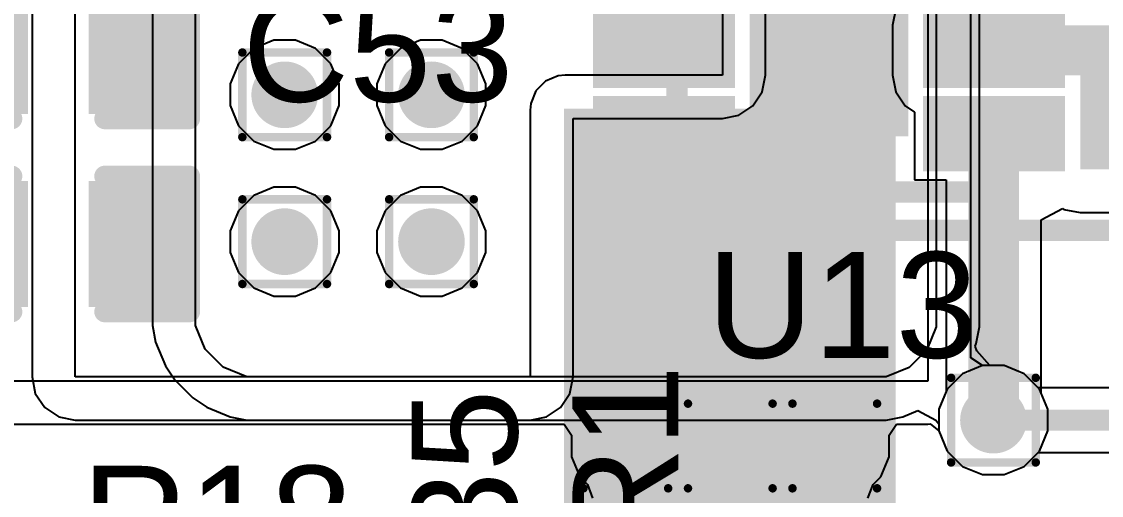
# Model space of a CAD drawing. Header units: inches. Extents: x -12 to 5355, y -7 to 5366.
# Drawn here: x 3.91 to 10.39, y 9.02 to 11.86 of the extents above; entities that cross this region are included whole.
import ezdxf

# ---------------------------------------------------------------- set-up
doc = ezdxf.new("R2010")
doc.units = ezdxf.units.IN
for name, color, linetype in [('BOTTOM LAYER', 5, 'Continuous'), ('Bottom Overlay', 54, 'Continuous'), ('Drill Drawing', 1, 'Continuous'), ('GROUND1', 16, 'Continuous'), ('GROUND2', 156, 'Continuous'), ('POWER', 76, 'Continuous'), ('SIGNAL', 90, 'Continuous'), ('TOP LAYER', 1, 'Continuous'), ('Top Overlay', 2, 'Continuous'), ('Top Paste', 8, 'Continuous'), ('Top Solder', 216, 'Continuous'), ('Via Holes', 16, 'Continuous')]:
    doc.layers.add(name, color=color, linetype=linetype)
doc.styles.add('Arial', font='', dxfattribs={"height": 0.2})
doc.styles.get('Arial').set_extended_font_data('Arial')

# ---------------------------------------------------------------- blocks, each defined once
blk = doc.blocks.new('8_TDFN_EP__2_2__14')
at = {"layer": 'TOP LAYER'}
for points in [[(-1.34, 0.6), (-1.34, 0.9), (-0.64, 0.9), (-0.64, 0.6)], [(0.64, 0.6), (0.64, 0.9), (1.34, 0.9), (1.34, 0.6)], [(-0.4, -0.69), (-0.4, 0.69), (0.4, 0.69), (0.4, -0.69)], [(-1.34, 0.1), (-1.34, 0.4), (-0.64, 0.4), (-0.64, 0.1)], [(0.64, 0.1), (0.64, 0.4), (1.34, 0.4), (1.34, 0.1)], [(-1.34, -0.4), (-1.34, -0.1), (-0.64, -0.1), (-0.64, -0.4)], [(0.64, -0.4), (0.64, -0.1), (1.34, -0.1), (1.34, -0.4)], [(-1.34, -0.9), (-1.34, -0.6), (-0.64, -0.6), (-0.64, -0.9)], [(0.64, -0.9), (0.64, -0.6), (1.34, -0.6), (1.34, -0.9)]]:
    blk.add_hatch(color=1, dxfattribs=at).paths.add_polyline_path(points)
at = {"layer": 'Top Paste'}
for points in [[(-1.34, 0.6), (-1.34, 0.9), (-0.64, 0.9), (-0.64, 0.6)], [(0.64, 0.6), (0.64, 0.9), (1.34, 0.9), (1.34, 0.6)], [(-0.4, -0.69), (-0.4, 0.69), (0.4, 0.69), (0.4, -0.69)], [(-1.34, 0.1), (-1.34, 0.4), (-0.64, 0.4), (-0.64, 0.1)], [(0.64, 0.1), (0.64, 0.4), (1.34, 0.4), (1.34, 0.1)], [(-1.34, -0.4), (-1.34, -0.1), (-0.64, -0.1), (-0.64, -0.4)], [(0.64, -0.4), (0.64, -0.1), (1.34, -0.1), (1.34, -0.4)], [(-1.34, -0.9), (-1.34, -0.6), (-0.64, -0.6), (-0.64, -0.9)], [(0.64, -0.9), (0.64, -0.6), (1.34, -0.6), (1.34, -0.9)]]:
    blk.add_hatch(color=8, dxfattribs=at).paths.add_polyline_path(points)
at = {"layer": 'Top Solder'}
for points in [[(-1.4162, 0.5238), (-1.4162, 0.9762), (-0.5638, 0.9762), (-0.5638, 0.5238)], [(0.5638, 0.5238), (0.5638, 0.9762), (1.4162, 0.9762), (1.4162, 0.5238)], [(-0.4762, -0.7662), (-0.4762, 0.7662), (0.4762, 0.7662), (0.4762, -0.7662)], [(-1.4162, 0.0238), (-1.4162, 0.4762), (-0.5638, 0.4762), (-0.5638, 0.0238)], [(0.5638, 0.0238), (0.5638, 0.4762), (1.4162, 0.4762), (1.4162, 0.0238)], [(-1.4162, -0.4762), (-1.4162, -0.0238), (-0.5638, -0.0238), (-0.5638, -0.4762)], [(0.5638, -0.4762), (0.5638, -0.0238), (1.4162, -0.0238), (1.4162, -0.4762)], [(-1.4162, -0.9762), (-1.4162, -0.5238), (-0.5638, -0.5238), (-0.5638, -0.9762)], [(0.5638, -0.9762), (0.5638, -0.5238), (1.4162, -0.5238), (1.4162, -0.9762)]]:
    blk.add_hatch(color=216, dxfattribs=at).paths.add_polyline_path(points)
at = {"layer": 'Top Overlay'}
for points in [[(-1.05, 1.1, 0.127, 0.127, 0), (1.05, 1.1, 0.127, 0.127, 0)], [(-1.05, 1.1, 0.127, 0.127, 0), (-1.05, 1, 0.127, 0.127, 0)], [(1.05, 1, 0.127, 0.127, 0), (1.05, 1.1, 0.127, 0.127, 0)], [(-1.627, 0.623, 0.127, 0.127, 0), (-1.627, 0.877, 0.127, 0.127, 0)], [(-1.627, 0.877, 0.127, 0.127, 0), (-1.5, 0.75, 0.127, 0.127, 0)], [(-1.627, 0.623, 0.127, 0.127, 0), (-1.5, 0.75, 0.127, 0.127, 0)], [(-1.05, -1.1, 0.127, 0.127, 0), (-1.05, -1, 0.127, 0.127, 0)], [(1.05, -1.1, 0.127, 0.127, 0), (1.05, -1, 0.127, 0.127, 0)], [(-1.05, -1.1, 0.127, 0.127, 0), (1.05, -1.1, 0.127, 0.127, 0)]]:
    blk.add_lwpolyline(points, format="xyseb", dxfattribs=at)
for points in [[(-1.0818, 1.1, 0.0635, 0.0635, 1), (-1.0183, 1.1, 0.0635, 0.0635, 1)], [(-1.0818, 1.1, 0.0635, 0.0635, 1), (-1.0183, 1.1, 0.0635, 0.0635, 1)], [(1.0183, 1.1, 0.0635, 0.0635, 1), (1.0818, 1.1, 0.0635, 0.0635, 1)], [(1.0183, 1.1, 0.0635, 0.0635, 1), (1.0818, 1.1, 0.0635, 0.0635, 1)], [(-1.0817, 1, 0.0635, 0.0635, 1), (-1.0182, 1, 0.0635, 0.0635, 1)], [(1.0183, 1, 0.0635, 0.0635, 1), (1.0818, 1, 0.0635, 0.0635, 1)], [(-1.6587, 0.877, 0.0635, 0.0635, 1), (-1.5952, 0.877, 0.0635, 0.0635, 1)], [(-1.6587, 0.877, 0.0635, 0.0635, 1), (-1.5952, 0.877, 0.0635, 0.0635, 1)], [(-1.5317, 0.75, 0.0635, 0.0635, 1), (-1.4682, 0.75, 0.0635, 0.0635, 1)], [(-1.5317, 0.75, 0.0635, 0.0635, 1), (-1.4682, 0.75, 0.0635, 0.0635, 1)], [(-1.6587, 0.623, 0.0635, 0.0635, 1), (-1.5952, 0.623, 0.0635, 0.0635, 1)], [(-1.6587, 0.623, 0.0635, 0.0635, 1), (-1.5952, 0.623, 0.0635, 0.0635, 1)], [(-1.0818, -1, 0.0635, 0.0635, 1), (-1.0183, -1, 0.0635, 0.0635, 1)], [(1.0183, -1, 0.0635, 0.0635, 1), (1.0818, -1, 0.0635, 0.0635, 1)], [(-1.0818, -1.1, 0.0635, 0.0635, 1), (-1.0183, -1.1, 0.0635, 0.0635, 1)], [(-1.0818, -1.1, 0.0635, 0.0635, 1), (-1.0183, -1.1, 0.0635, 0.0635, 1)], [(1.0183, -1.1, 0.0635, 0.0635, 1), (1.0818, -1.1, 0.0635, 0.0635, 1)], [(1.0183, -1.1, 0.0635, 0.0635, 1), (1.0818, -1.1, 0.0635, 0.0635, 1)]]:
    blk.add_lwpolyline(points, format="xyseb", close=True, dxfattribs=at)
blk = doc.blocks.new('YSPI0520_2R2M__B_31')
at = {"layer": 'Bottom Overlay'}
for points in [[(2.7, 2.6, 0.127, 0.127, 0), (-2.7, 2.6, 0.127, 0.127, 0)], [(2.7, 2.6, 0.127, 0.127, 0), (2.7, 1.557, 0.127, 0.127, 0)]]:
    blk.add_lwpolyline(points, format="xyseb", dxfattribs=at)
for points in [[(2.6682, 2.6, 0.0635, 0.0635, 1), (2.7317, 2.6, 0.0635, 0.0635, 1)], [(2.6682, 2.6, 0.0635, 0.0635, 1), (2.7317, 2.6, 0.0635, 0.0635, 1)], [(2.6682, 1.557, 0.0635, 0.0635, 1), (2.7317, 1.557, 0.0635, 0.0635, 1)]]:
    blk.add_lwpolyline(points, format="xyseb", close=True, dxfattribs=at)
blk = doc.blocks.new('C___0402_77')
at = {"layer": 'TOP LAYER'}
for points in [[(-0.6985, -0.3175), (-0.6985, 0.3175), (-0.2413, 0.3175), (-0.2413, -0.3175)], [(0.2413, -0.3175), (0.2413, 0.3175), (0.6985, 0.3175), (0.6985, -0.3175)]]:
    blk.add_hatch(color=1, dxfattribs=at).paths.add_polyline_path(points)
at = {"layer": 'Top Paste'}
for points in [[(-0.6985, -0.3175), (-0.6985, 0.3175), (-0.2413, 0.3175), (-0.2413, -0.3175)], [(0.2413, -0.3175), (0.2413, 0.3175), (0.6985, 0.3175), (0.6985, -0.3175)]]:
    blk.add_hatch(color=8, dxfattribs=at).paths.add_polyline_path(points)
at = {"layer": 'Top Solder'}
for points in [[(-0.7585, -0.3775), (-0.7585, 0.3775), (-0.1813, 0.3775), (-0.1813, -0.3775)], [(0.1813, -0.3775), (0.1813, 0.3775), (0.7585, 0.3775), (0.7585, -0.3775)]]:
    blk.add_hatch(color=216, dxfattribs=at).paths.add_polyline_path(points)
at = {"layer": 'Top Overlay'}
for points in [[(-0.7874, -0.4064, 0.127, 0.127, 0), (-0.7874, 0.4064, 0.127, 0.127, 0)], [(-0.7874, 0.4064, 0.127, 0.127, 0), (-0.2794, 0.4064, 0.127, 0.127, 0)], [(0.2794, 0.4064, 0.127, 0.127, 0), (0.7874, 0.4064, 0.127, 0.127, 0)], [(0.7874, -0.4064, 0.127, 0.127, 0), (0.7874, 0.4064, 0.127, 0.127, 0)], [(-0.7874, -0.4064, 0.127, 0.127, 0), (-0.2794, -0.4064, 0.127, 0.127, 0)], [(0.2794, -0.4064, 0.127, 0.127, 0), (0.7874, -0.4064, 0.127, 0.127, 0)]]:
    blk.add_lwpolyline(points, format="xyseb", dxfattribs=at)
for points in [[(-0.8191, 0.4064, 0.0635, 0.0635, 1), (-0.7556, 0.4064, 0.0635, 0.0635, 1)], [(-0.8191, 0.4064, 0.0635, 0.0635, 1), (-0.7556, 0.4064, 0.0635, 0.0635, 1)], [(-0.3112, 0.4064, 0.0635, 0.0635, 1), (-0.2477, 0.4064, 0.0635, 0.0635, 1)], [(0.2477, 0.4064, 0.0635, 0.0635, 1), (0.3111, 0.4064, 0.0635, 0.0635, 1)], [(0.7556, 0.4064, 0.0635, 0.0635, 1), (0.8191, 0.4064, 0.0635, 0.0635, 1)], [(0.7556, 0.4064, 0.0635, 0.0635, 1), (0.8191, 0.4064, 0.0635, 0.0635, 1)], [(-0.8191, -0.4064, 0.0635, 0.0635, 1), (-0.7556, -0.4064, 0.0635, 0.0635, 1)], [(-0.8191, -0.4064, 0.0635, 0.0635, 1), (-0.7556, -0.4064, 0.0635, 0.0635, 1)], [(-0.3112, -0.4064, 0.0635, 0.0635, 1), (-0.2477, -0.4064, 0.0635, 0.0635, 1)], [(0.2477, -0.4064, 0.0635, 0.0635, 1), (0.3111, -0.4064, 0.0635, 0.0635, 1)], [(0.7556, -0.4064, 0.0635, 0.0635, 1), (0.8191, -0.4064, 0.0635, 0.0635, 1)], [(0.7556, -0.4064, 0.0635, 0.0635, 1), (0.8191, -0.4064, 0.0635, 0.0635, 1)]]:
    blk.add_lwpolyline(points, format="xyseb", close=True, dxfattribs=at)
blk = doc.blocks.new('C___0402_78')
at = {"layer": 'TOP LAYER'}
for points in [[(-0.6985, -0.3175), (-0.6985, 0.3175), (-0.2413, 0.3175), (-0.2413, -0.3175)], [(0.2413, -0.3175), (0.2413, 0.3175), (0.6985, 0.3175), (0.6985, -0.3175)]]:
    blk.add_hatch(color=1, dxfattribs=at).paths.add_polyline_path(points)
at = {"layer": 'Top Paste'}
for points in [[(-0.6985, -0.3175), (-0.6985, 0.3175), (-0.2413, 0.3175), (-0.2413, -0.3175)], [(0.2413, -0.3175), (0.2413, 0.3175), (0.6985, 0.3175), (0.6985, -0.3175)]]:
    blk.add_hatch(color=8, dxfattribs=at).paths.add_polyline_path(points)
at = {"layer": 'Top Solder'}
for points in [[(-0.7585, -0.3775), (-0.7585, 0.3775), (-0.1813, 0.3775), (-0.1813, -0.3775)], [(0.1813, -0.3775), (0.1813, 0.3775), (0.7585, 0.3775), (0.7585, -0.3775)]]:
    blk.add_hatch(color=216, dxfattribs=at).paths.add_polyline_path(points)
at = {"layer": 'Top Overlay'}
for points in [[(-0.7874, -0.4064, 0.127, 0.127, 0), (-0.7874, 0.4064, 0.127, 0.127, 0)], [(-0.7874, 0.4064, 0.127, 0.127, 0), (-0.2794, 0.4064, 0.127, 0.127, 0)], [(0.2794, 0.4064, 0.127, 0.127, 0), (0.7874, 0.4064, 0.127, 0.127, 0)], [(0.7874, -0.4064, 0.127, 0.127, 0), (0.7874, 0.4064, 0.127, 0.127, 0)], [(-0.7874, -0.4064, 0.127, 0.127, 0), (-0.2794, -0.4064, 0.127, 0.127, 0)], [(0.2794, -0.4064, 0.127, 0.127, 0), (0.7874, -0.4064, 0.127, 0.127, 0)]]:
    blk.add_lwpolyline(points, format="xyseb", dxfattribs=at)
for points in [[(-0.8191, 0.4064, 0.0635, 0.0635, 1), (-0.7556, 0.4064, 0.0635, 0.0635, 1)], [(-0.8191, 0.4064, 0.0635, 0.0635, 1), (-0.7556, 0.4064, 0.0635, 0.0635, 1)], [(-0.3112, 0.4064, 0.0635, 0.0635, 1), (-0.2477, 0.4064, 0.0635, 0.0635, 1)], [(0.2477, 0.4064, 0.0635, 0.0635, 1), (0.3111, 0.4064, 0.0635, 0.0635, 1)], [(0.7556, 0.4064, 0.0635, 0.0635, 1), (0.8191, 0.4064, 0.0635, 0.0635, 1)], [(0.7556, 0.4064, 0.0635, 0.0635, 1), (0.8191, 0.4064, 0.0635, 0.0635, 1)], [(-0.8191, -0.4064, 0.0635, 0.0635, 1), (-0.7556, -0.4064, 0.0635, 0.0635, 1)], [(-0.8191, -0.4064, 0.0635, 0.0635, 1), (-0.7556, -0.4064, 0.0635, 0.0635, 1)], [(-0.3112, -0.4064, 0.0635, 0.0635, 1), (-0.2477, -0.4064, 0.0635, 0.0635, 1)], [(0.2477, -0.4064, 0.0635, 0.0635, 1), (0.3111, -0.4064, 0.0635, 0.0635, 1)], [(0.7556, -0.4064, 0.0635, 0.0635, 1), (0.8191, -0.4064, 0.0635, 0.0635, 1)], [(0.7556, -0.4064, 0.0635, 0.0635, 1), (0.8191, -0.4064, 0.0635, 0.0635, 1)]]:
    blk.add_lwpolyline(points, format="xyseb", close=True, dxfattribs=at)

msp = doc.modelspace()

# ---------------------------------------------------------------- hatches: boundary and pattern name
at = {"layer": 'BOTTOM LAYER'}
h = msp.add_hatch(color=5, dxfattribs=at)
edge = h.paths.add_edge_path()
edge.add_arc((5.4864, 11.4206), 0.2, 0, 360)
h = msp.add_hatch(color=5, dxfattribs=at)
edge = h.paths.add_edge_path()
edge.add_arc((6.3674, 11.4206), 0.2, 0, 360)
h = msp.add_hatch(color=5, dxfattribs=at)
edge = h.paths.add_edge_path()
edge.add_arc((5.4864, 10.5396), 0.2, 0, 360)
h = msp.add_hatch(color=5, dxfattribs=at)
edge = h.paths.add_edge_path()
edge.add_arc((6.3674, 10.5396), 0.2, 0, 360)
h = msp.add_hatch(color=5, dxfattribs=at)
edge = h.paths.add_edge_path()
edge.add_arc((9.7409, 9.4688), 0.2, 0, 360)
h = msp.add_hatch(color=5, dxfattribs=at)
edge = h.paths.add_edge_path()
edge.add_arc((7.5344, 9.3138), 0.2, 0, 360)
h = msp.add_hatch(color=5, dxfattribs=at)
edge = h.paths.add_edge_path()
edge.add_arc((8.1614, 9.3138), 0.2, 0, 360)
h = msp.add_hatch(color=5, dxfattribs=at)
edge = h.paths.add_edge_path()
edge.add_arc((8.7884, 9.3138), 0.2, 0, 360)
at = {"layer": 'GROUND1'}
h = msp.add_hatch(color=16, dxfattribs=at)
edge = h.paths.add_edge_path()
edge.add_arc((5.4864, 11.4206), 0.2, 0, 360)
h = msp.add_hatch(color=16, dxfattribs=at)
edge = h.paths.add_edge_path()
edge.add_arc((6.3674, 11.4206), 0.2, 0, 360)
h = msp.add_hatch(color=16, dxfattribs=at)
edge = h.paths.add_edge_path()
edge.add_arc((5.4864, 10.5396), 0.2, 0, 360)
h = msp.add_hatch(color=16, dxfattribs=at)
edge = h.paths.add_edge_path()
edge.add_arc((6.3674, 10.5396), 0.2, 0, 360)
h = msp.add_hatch(color=16, dxfattribs=at)
edge = h.paths.add_edge_path()
edge.add_arc((9.7409, 9.4688), 0.2, 0, 360)
h = msp.add_hatch(color=16, dxfattribs=at)
edge = h.paths.add_edge_path()
edge.add_arc((7.5344, 9.3138), 0.2, 0, 360)
h = msp.add_hatch(color=16, dxfattribs=at)
edge = h.paths.add_edge_path()
edge.add_arc((8.1614, 9.3138), 0.2, 0, 360)
h = msp.add_hatch(color=16, dxfattribs=at)
edge = h.paths.add_edge_path()
edge.add_arc((8.7884, 9.3138), 0.2, 0, 360)
at = {"layer": 'GROUND2'}
h = msp.add_hatch(color=156, dxfattribs=at)
edge = h.paths.add_edge_path()
edge.add_arc((5.4864, 11.4206), 0.2, 0, 360)
h = msp.add_hatch(color=156, dxfattribs=at)
edge = h.paths.add_edge_path()
edge.add_arc((6.3674, 11.4206), 0.2, 0, 360)
h = msp.add_hatch(color=156, dxfattribs=at)
edge = h.paths.add_edge_path()
edge.add_arc((5.4864, 10.5396), 0.2, 0, 360)
h = msp.add_hatch(color=156, dxfattribs=at)
edge = h.paths.add_edge_path()
edge.add_arc((6.3674, 10.5396), 0.2, 0, 360)
h = msp.add_hatch(color=156, dxfattribs=at)
edge = h.paths.add_edge_path()
edge.add_arc((9.7409, 9.4688), 0.2, 0, 360)
h = msp.add_hatch(color=156, dxfattribs=at)
edge = h.paths.add_edge_path()
edge.add_arc((7.5344, 9.3138), 0.2, 0, 360)
h = msp.add_hatch(color=156, dxfattribs=at)
edge = h.paths.add_edge_path()
edge.add_arc((8.1614, 9.3138), 0.2, 0, 360)
h = msp.add_hatch(color=156, dxfattribs=at)
edge = h.paths.add_edge_path()
edge.add_arc((8.7884, 9.3138), 0.2, 0, 360)
at = {"layer": 'POWER'}
h = msp.add_hatch(color=76, dxfattribs=at)
edge = h.paths.add_edge_path()
edge.add_arc((5.4864, 11.4206), 0.2, 0, 360)
h = msp.add_hatch(color=76, dxfattribs=at)
edge = h.paths.add_edge_path()
edge.add_arc((6.3674, 11.4206), 0.2, 0, 360)
h = msp.add_hatch(color=76, dxfattribs=at)
edge = h.paths.add_edge_path()
edge.add_arc((5.4864, 10.5396), 0.2, 0, 360)
h = msp.add_hatch(color=76, dxfattribs=at)
edge = h.paths.add_edge_path()
edge.add_arc((6.3674, 10.5396), 0.2, 0, 360)
h = msp.add_hatch(color=76, dxfattribs=at)
edge = h.paths.add_edge_path()
edge.add_arc((9.7409, 9.4688), 0.2, 0, 360)
h = msp.add_hatch(color=76, dxfattribs=at)
edge = h.paths.add_edge_path()
edge.add_arc((7.5344, 9.3138), 0.2, 0, 360)
h = msp.add_hatch(color=76, dxfattribs=at)
edge = h.paths.add_edge_path()
edge.add_arc((8.1614, 9.3138), 0.2, 0, 360)
h = msp.add_hatch(color=76, dxfattribs=at)
edge = h.paths.add_edge_path()
edge.add_arc((8.7884, 9.3138), 0.2, 0, 360)
at = {"layer": 'SIGNAL'}
h = msp.add_hatch(color=90, dxfattribs=at)
edge = h.paths.add_edge_path()
edge.add_arc((5.4864, 11.4206), 0.2, 0, 360)
h = msp.add_hatch(color=90, dxfattribs=at)
edge = h.paths.add_edge_path()
edge.add_arc((6.3674, 11.4206), 0.2, 0, 360)
h = msp.add_hatch(color=90, dxfattribs=at)
edge = h.paths.add_edge_path()
edge.add_arc((5.4864, 10.5396), 0.2, 0, 360)
h = msp.add_hatch(color=90, dxfattribs=at)
edge = h.paths.add_edge_path()
edge.add_arc((6.3674, 10.5396), 0.2, 0, 360)
h = msp.add_hatch(color=90, dxfattribs=at)
edge = h.paths.add_edge_path()
edge.add_arc((9.7409, 9.4688), 0.2, 0, 360)
h = msp.add_hatch(color=90, dxfattribs=at)
edge = h.paths.add_edge_path()
edge.add_arc((7.5344, 9.3138), 0.2, 0, 360)
h = msp.add_hatch(color=90, dxfattribs=at)
edge = h.paths.add_edge_path()
edge.add_arc((8.1614, 9.3138), 0.2, 0, 360)
h = msp.add_hatch(color=90, dxfattribs=at)
edge = h.paths.add_edge_path()
edge.add_arc((8.7884, 9.3138), 0.2, 0, 360)
at = {"layer": 'TOP LAYER'}
for points in [[(9.3943, 11.538), (11.3978, 11.538), (11.3978, 11.838), (9.3943, 11.838)], [(10.2616, 10.9728), (11.3978, 10.9728), (11.3978, 11.838), (10.2616, 11.838)], [(7.1628, 8.382), (9.1543, 8.382), (9.1543, 11.338), (7.1628, 11.338)]]:
    msp.add_hatch(color=1, dxfattribs=at).paths.add_polyline_path(points)
h = msp.add_hatch(color=1, dxfattribs=at)
edge = h.paths.add_edge_path()
edge.add_arc((5.4864, 11.4206), 0.2, 0, 360)
h = msp.add_hatch(color=1, dxfattribs=at)
edge = h.paths.add_edge_path()
edge.add_arc((6.3674, 11.4206), 0.2, 0, 360)
h = msp.add_hatch(color=1, dxfattribs=at)
edge = h.paths.add_edge_path()
edge.add_arc((5.4864, 10.5396), 0.2, 0, 360)
h = msp.add_hatch(color=1, dxfattribs=at)
edge = h.paths.add_edge_path()
edge.add_arc((6.3674, 10.5396), 0.2, 0, 360)
h = msp.add_hatch(color=1, dxfattribs=at)
edge = h.paths.add_edge_path()
edge.add_arc((9.7409, 9.4688), 0.2, 0, 360)
h = msp.add_hatch(color=1, dxfattribs=at)
edge = h.paths.add_edge_path()
edge.add_arc((7.5344, 9.3138), 0.2, 0, 360)
h = msp.add_hatch(color=1, dxfattribs=at)
edge = h.paths.add_edge_path()
edge.add_arc((8.1614, 9.3138), 0.2, 0, 360)
h = msp.add_hatch(color=1, dxfattribs=at)
edge = h.paths.add_edge_path()
edge.add_arc((8.7884, 9.3138), 0.2, 0, 360)
at = {"layer": 'Via Holes'}
h = msp.add_hatch(color=7, dxfattribs=at)
edge = h.paths.add_edge_path()
edge.add_arc((5.4864, 11.4206), 0.1, 0, 360)
h = msp.add_hatch(color=7, dxfattribs=at)
edge = h.paths.add_edge_path()
edge.add_arc((6.3674, 11.4206), 0.1, 0, 360)
h = msp.add_hatch(color=7, dxfattribs=at)
edge = h.paths.add_edge_path()
edge.add_arc((5.4864, 10.5396), 0.1, 0, 360)
h = msp.add_hatch(color=7, dxfattribs=at)
edge = h.paths.add_edge_path()
edge.add_arc((6.3674, 10.5396), 0.1, 0, 360)
h = msp.add_hatch(color=7, dxfattribs=at)
edge = h.paths.add_edge_path()
edge.add_arc((9.7409, 9.4688), 0.1, 0, 360)
h = msp.add_hatch(color=7, dxfattribs=at)
edge = h.paths.add_edge_path()
edge.add_arc((7.5344, 9.3138), 0.1, 0, 360)
h = msp.add_hatch(color=7, dxfattribs=at)
edge = h.paths.add_edge_path()
edge.add_arc((8.1614, 9.3138), 0.1, 0, 360)
h = msp.add_hatch(color=7, dxfattribs=at)
edge = h.paths.add_edge_path()
edge.add_arc((8.7884, 9.3138), 0.1, 0, 360)

# ---------------------------------------------------------------- linework, layer by layer
at = {"layer": 'BOTTOM LAYER'}
for p, q in [((4.9511, 10.1121), (4.9511, 14.0853)), ((9.398, 14.101), (9.398, 10.1029)), ((9.657, 10.1029), (9.657, 14.101)), ((4.6922, 12.7992), (4.6922, 10.1121)), ((4.6922, 10.1121), (4.6922, 10.0357)), ((4.9511, 10.0357), (4.9511, 10.1121)), ((9.398, 10.1029), (9.398, 10.1029)), ((9.398, 10.1029), (9.398, 10.0284)), ((9.657, 10.0284), (9.657, 10.1029)), ((9.657, 10.1029), (9.657, 10.1029)), ((4.6922, 10.0357), (4.7119, 9.9366)), ((5.0096, 9.8946), (4.9511, 10.0357)), ((9.398, 10.0284), (9.3409, 9.8907)), ((9.6373, 9.9293), (9.657, 10.0284)), ((4.7119, 9.9366), (4.7703, 9.7955)), ((9.6306, 9.9131), (9.6373, 9.9293)), ((5.1176, 9.7866), (5.0096, 9.8946)), ((9.3409, 9.8907), (9.2355, 9.7852)), ((9.6417, 9.8843), (9.6306, 9.9131)), ((9.7194, 9.7958), (9.6417, 9.8843)), ((4.7703, 9.7955), (4.8264, 9.7115)), ((9.806, 9.7958), (9.7194, 9.7958)), ((9.9261, 9.746), (9.806, 9.7958)), ((5.2586, 9.7282), (5.1176, 9.7866)), ((5.335, 9.7282), (5.2586, 9.7282)), ((9.0233, 9.7282), (5.335, 9.7282)), ((9.0978, 9.7282), (9.0233, 9.7282)), ((9.2355, 9.7852), (9.0978, 9.7282)), ((10.0181, 9.654), (9.9261, 9.746)), ((4.8264, 9.7115), (4.9344, 9.6035)), ((4.9344, 9.6035), (5.0184, 9.5474)), ((10.0679, 9.5339), (10.0181, 9.654)), ((5.0184, 9.5474), (5.1595, 9.4889)), ((10.0679, 9.4038), (10.0679, 9.5339)), ((5.1595, 9.4889), (5.2586, 9.4692)), ((5.2586, 9.4692), (5.335, 9.4692)), ((5.335, 9.4692), (9.0233, 9.4692)), ((9.0233, 9.4692), (9.0978, 9.4692)), ((9.0978, 9.4692), (9.1969, 9.4889)), ((9.1969, 9.4889), (9.2869, 9.5262)), ((9.2869, 9.5262), (9.396, 9.4687)), ((9.396, 9.4687), (9.4139, 9.4462)), ((9.4139, 9.4462), (9.4139, 9.4038)), ((9.4139, 9.4038), (9.4637, 9.2836)), ((10.0181, 9.2836), (10.0679, 9.4038)), ((9.4637, 9.2836), (9.5557, 9.1916)), ((9.9261, 9.1916), (10.0181, 9.2836)), ((9.5557, 9.1916), (9.6759, 9.1418)), ((9.6759, 9.1418), (9.806, 9.1418)), ((9.806, 9.1418), (9.9261, 9.1916))]:
    msp.add_line(p, q, dxfattribs=at)
at = {"layer": 'Drill Drawing'}
for points in [[(5.2324, 11.6746, 0.0508, 0.0508, 0), (5.7404, 11.6746, 0.0508, 0.0508, 0)], [(5.2324, 11.1666, 0.0508, 0.0508, 0), (5.2324, 11.6746, 0.0508, 0.0508, 0)], [(5.7404, 11.1666, 0.0508, 0.0508, 0), (5.7404, 11.6746, 0.0508, 0.0508, 0)], [(6.1134, 11.6746, 0.0508, 0.0508, 0), (6.6214, 11.6746, 0.0508, 0.0508, 0)], [(6.1134, 11.1666, 0.0508, 0.0508, 0), (6.1134, 11.6746, 0.0508, 0.0508, 0)], [(6.6214, 11.1666, 0.0508, 0.0508, 0), (6.6214, 11.6746, 0.0508, 0.0508, 0)], [(5.2324, 11.1666, 0.0508, 0.0508, 0), (5.7404, 11.1666, 0.0508, 0.0508, 0)], [(6.1134, 11.1666, 0.0508, 0.0508, 0), (6.6214, 11.1666, 0.0508, 0.0508, 0)], [(5.2324, 10.7936, 0.0508, 0.0508, 0), (5.7404, 10.7936, 0.0508, 0.0508, 0)], [(5.2324, 10.2856, 0.0508, 0.0508, 0), (5.2324, 10.7936, 0.0508, 0.0508, 0)], [(5.7404, 10.2856, 0.0508, 0.0508, 0), (5.7404, 10.7936, 0.0508, 0.0508, 0)], [(6.1134, 10.7936, 0.0508, 0.0508, 0), (6.6214, 10.7936, 0.0508, 0.0508, 0)], [(6.1134, 10.2856, 0.0508, 0.0508, 0), (6.1134, 10.7936, 0.0508, 0.0508, 0)], [(6.6214, 10.2856, 0.0508, 0.0508, 0), (6.6214, 10.7936, 0.0508, 0.0508, 0)], [(5.2324, 10.2856, 0.0508, 0.0508, 0), (5.7404, 10.2856, 0.0508, 0.0508, 0)], [(6.1134, 10.2856, 0.0508, 0.0508, 0), (6.6214, 10.2856, 0.0508, 0.0508, 0)], [(9.4869, 9.7228, 0.0508, 0.0508, 0), (9.9949, 9.7228, 0.0508, 0.0508, 0)], [(9.4869, 9.2148, 0.0508, 0.0508, 0), (9.4869, 9.7228, 0.0508, 0.0508, 0)], [(9.9949, 9.2148, 0.0508, 0.0508, 0), (9.9949, 9.7228, 0.0508, 0.0508, 0)], [(7.2804, 9.5678, 0.0508, 0.0508, 0), (7.7884, 9.5678, 0.0508, 0.0508, 0)], [(7.2804, 9.0598, 0.0508, 0.0508, 0), (7.2804, 9.5678, 0.0508, 0.0508, 0)], [(7.7884, 9.0598, 0.0508, 0.0508, 0), (7.7884, 9.5678, 0.0508, 0.0508, 0)], [(7.9074, 9.5678, 0.0508, 0.0508, 0), (8.4154, 9.5678, 0.0508, 0.0508, 0)], [(7.9074, 9.0598, 0.0508, 0.0508, 0), (7.9074, 9.5678, 0.0508, 0.0508, 0)], [(8.4154, 9.0598, 0.0508, 0.0508, 0), (8.4154, 9.5678, 0.0508, 0.0508, 0)], [(8.5344, 9.5678, 0.0508, 0.0508, 0), (9.0424, 9.5678, 0.0508, 0.0508, 0)], [(8.5344, 9.0598, 0.0508, 0.0508, 0), (8.5344, 9.5678, 0.0508, 0.0508, 0)], [(9.0424, 9.0598, 0.0508, 0.0508, 0), (9.0424, 9.5678, 0.0508, 0.0508, 0)], [(9.4869, 9.2148, 0.0508, 0.0508, 0), (9.9949, 9.2148, 0.0508, 0.0508, 0)], [(7.2804, 9.0598, 0.0508, 0.0508, 0), (7.7884, 9.0598, 0.0508, 0.0508, 0)], [(7.9074, 9.0598, 0.0508, 0.0508, 0), (8.4154, 9.0598, 0.0508, 0.0508, 0)], [(8.5344, 9.0598, 0.0508, 0.0508, 0), (9.0424, 9.0598, 0.0508, 0.0508, 0)]]:
    msp.add_lwpolyline(points, format="xyseb", dxfattribs=at)
for points in [[(5.2197, 11.6746, 0.0254, 0.0254, 1), (5.2451, 11.6746, 0.0254, 0.0254, 1)], [(5.2197, 11.6746, 0.0254, 0.0254, 1), (5.2451, 11.6746, 0.0254, 0.0254, 1)], [(5.7277, 11.6746, 0.0254, 0.0254, 1), (5.7531, 11.6746, 0.0254, 0.0254, 1)], [(5.7277, 11.6746, 0.0254, 0.0254, 1), (5.7531, 11.6746, 0.0254, 0.0254, 1)], [(6.1007, 11.6746, 0.0254, 0.0254, 1), (6.1261, 11.6746, 0.0254, 0.0254, 1)], [(6.1007, 11.6746, 0.0254, 0.0254, 1), (6.1261, 11.6746, 0.0254, 0.0254, 1)], [(6.6087, 11.6746, 0.0254, 0.0254, 1), (6.6341, 11.6746, 0.0254, 0.0254, 1)], [(6.6087, 11.6746, 0.0254, 0.0254, 1), (6.6341, 11.6746, 0.0254, 0.0254, 1)], [(5.2197, 11.1666, 0.0254, 0.0254, 1), (5.2451, 11.1666, 0.0254, 0.0254, 1)], [(5.2197, 11.1666, 0.0254, 0.0254, 1), (5.2451, 11.1666, 0.0254, 0.0254, 1)], [(5.7277, 11.1666, 0.0254, 0.0254, 1), (5.7531, 11.1666, 0.0254, 0.0254, 1)], [(5.7277, 11.1666, 0.0254, 0.0254, 1), (5.7531, 11.1666, 0.0254, 0.0254, 1)], [(6.1007, 11.1666, 0.0254, 0.0254, 1), (6.1261, 11.1666, 0.0254, 0.0254, 1)], [(6.1007, 11.1666, 0.0254, 0.0254, 1), (6.1261, 11.1666, 0.0254, 0.0254, 1)], [(6.6087, 11.1666, 0.0254, 0.0254, 1), (6.6341, 11.1666, 0.0254, 0.0254, 1)], [(6.6087, 11.1666, 0.0254, 0.0254, 1), (6.6341, 11.1666, 0.0254, 0.0254, 1)], [(5.2197, 10.7936, 0.0254, 0.0254, 1), (5.2451, 10.7936, 0.0254, 0.0254, 1)], [(5.2197, 10.7936, 0.0254, 0.0254, 1), (5.2451, 10.7936, 0.0254, 0.0254, 1)], [(5.7277, 10.7936, 0.0254, 0.0254, 1), (5.7531, 10.7936, 0.0254, 0.0254, 1)], [(5.7277, 10.7936, 0.0254, 0.0254, 1), (5.7531, 10.7936, 0.0254, 0.0254, 1)], [(6.1007, 10.7936, 0.0254, 0.0254, 1), (6.1261, 10.7936, 0.0254, 0.0254, 1)], [(6.1007, 10.7936, 0.0254, 0.0254, 1), (6.1261, 10.7936, 0.0254, 0.0254, 1)], [(6.6087, 10.7936, 0.0254, 0.0254, 1), (6.6341, 10.7936, 0.0254, 0.0254, 1)], [(6.6087, 10.7936, 0.0254, 0.0254, 1), (6.6341, 10.7936, 0.0254, 0.0254, 1)], [(5.2197, 10.2856, 0.0254, 0.0254, 1), (5.2451, 10.2856, 0.0254, 0.0254, 1)], [(5.2197, 10.2856, 0.0254, 0.0254, 1), (5.2451, 10.2856, 0.0254, 0.0254, 1)], [(5.7277, 10.2856, 0.0254, 0.0254, 1), (5.7531, 10.2856, 0.0254, 0.0254, 1)], [(5.7277, 10.2856, 0.0254, 0.0254, 1), (5.7531, 10.2856, 0.0254, 0.0254, 1)], [(6.1007, 10.2856, 0.0254, 0.0254, 1), (6.1261, 10.2856, 0.0254, 0.0254, 1)], [(6.1007, 10.2856, 0.0254, 0.0254, 1), (6.1261, 10.2856, 0.0254, 0.0254, 1)], [(6.6087, 10.2856, 0.0254, 0.0254, 1), (6.6341, 10.2856, 0.0254, 0.0254, 1)], [(6.6087, 10.2856, 0.0254, 0.0254, 1), (6.6341, 10.2856, 0.0254, 0.0254, 1)], [(9.4742, 9.7228, 0.0254, 0.0254, 1), (9.4996, 9.7228, 0.0254, 0.0254, 1)], [(9.4742, 9.7228, 0.0254, 0.0254, 1), (9.4996, 9.7228, 0.0254, 0.0254, 1)], [(9.9822, 9.7228, 0.0254, 0.0254, 1), (10.0076, 9.7228, 0.0254, 0.0254, 1)], [(9.9822, 9.7228, 0.0254, 0.0254, 1), (10.0076, 9.7228, 0.0254, 0.0254, 1)], [(7.2677, 9.5678, 0.0254, 0.0254, 1), (7.2931, 9.5678, 0.0254, 0.0254, 1)], [(7.2677, 9.5678, 0.0254, 0.0254, 1), (7.2931, 9.5678, 0.0254, 0.0254, 1)], [(7.7757, 9.5678, 0.0254, 0.0254, 1), (7.8011, 9.5678, 0.0254, 0.0254, 1)], [(7.7757, 9.5678, 0.0254, 0.0254, 1), (7.8011, 9.5678, 0.0254, 0.0254, 1)], [(7.8947, 9.5678, 0.0254, 0.0254, 1), (7.9201, 9.5678, 0.0254, 0.0254, 1)], [(7.8947, 9.5678, 0.0254, 0.0254, 1), (7.9201, 9.5678, 0.0254, 0.0254, 1)], [(8.4027, 9.5678, 0.0254, 0.0254, 1), (8.4281, 9.5678, 0.0254, 0.0254, 1)], [(8.4027, 9.5678, 0.0254, 0.0254, 1), (8.4281, 9.5678, 0.0254, 0.0254, 1)], [(8.5217, 9.5678, 0.0254, 0.0254, 1), (8.5471, 9.5678, 0.0254, 0.0254, 1)], [(8.5217, 9.5678, 0.0254, 0.0254, 1), (8.5471, 9.5678, 0.0254, 0.0254, 1)], [(9.0297, 9.5678, 0.0254, 0.0254, 1), (9.0551, 9.5678, 0.0254, 0.0254, 1)], [(9.0297, 9.5678, 0.0254, 0.0254, 1), (9.0551, 9.5678, 0.0254, 0.0254, 1)], [(9.4742, 9.2148, 0.0254, 0.0254, 1), (9.4996, 9.2148, 0.0254, 0.0254, 1)], [(9.4742, 9.2148, 0.0254, 0.0254, 1), (9.4996, 9.2148, 0.0254, 0.0254, 1)], [(9.9822, 9.2148, 0.0254, 0.0254, 1), (10.0076, 9.2148, 0.0254, 0.0254, 1)], [(9.9822, 9.2148, 0.0254, 0.0254, 1), (10.0076, 9.2148, 0.0254, 0.0254, 1)], [(7.2677, 9.0598, 0.0254, 0.0254, 1), (7.2931, 9.0598, 0.0254, 0.0254, 1)], [(7.2677, 9.0598, 0.0254, 0.0254, 1), (7.2931, 9.0598, 0.0254, 0.0254, 1)], [(7.7757, 9.0598, 0.0254, 0.0254, 1), (7.8011, 9.0598, 0.0254, 0.0254, 1)], [(7.7757, 9.0598, 0.0254, 0.0254, 1), (7.8011, 9.0598, 0.0254, 0.0254, 1)], [(7.8947, 9.0598, 0.0254, 0.0254, 1), (7.9201, 9.0598, 0.0254, 0.0254, 1)], [(7.8947, 9.0598, 0.0254, 0.0254, 1), (7.9201, 9.0598, 0.0254, 0.0254, 1)], [(8.4027, 9.0598, 0.0254, 0.0254, 1), (8.4281, 9.0598, 0.0254, 0.0254, 1)], [(8.4027, 9.0598, 0.0254, 0.0254, 1), (8.4281, 9.0598, 0.0254, 0.0254, 1)], [(8.5217, 9.0598, 0.0254, 0.0254, 1), (8.5471, 9.0598, 0.0254, 0.0254, 1)], [(8.5217, 9.0598, 0.0254, 0.0254, 1), (8.5471, 9.0598, 0.0254, 0.0254, 1)], [(9.0297, 9.0598, 0.0254, 0.0254, 1), (9.0551, 9.0598, 0.0254, 0.0254, 1)], [(9.0297, 9.0598, 0.0254, 0.0254, 1), (9.0551, 9.0598, 0.0254, 0.0254, 1)]]:
    msp.add_lwpolyline(points, format="xyseb", close=True, dxfattribs=at)
at = {"layer": 'GROUND1'}
for p, q in [((5.4214, 11.7476), (5.3012, 11.6978)), ((5.5514, 11.7476), (5.4214, 11.7476)), ((5.6716, 11.6978), (5.5514, 11.7476)), ((6.3024, 11.7476), (6.1822, 11.6978)), ((6.4324, 11.7476), (6.3024, 11.7476)), ((6.5526, 11.6978), (6.4324, 11.7476)), ((5.3012, 11.6978), (5.2092, 11.6058)), ((5.7636, 11.6058), (5.6716, 11.6978)), ((6.1822, 11.6978), (6.0902, 11.6058)), ((6.6446, 11.6058), (6.5526, 11.6978)), ((5.2092, 11.6058), (5.1594, 11.4856)), ((5.8134, 11.4856), (5.7636, 11.6058)), ((6.0902, 11.6058), (6.0404, 11.4856)), ((6.6944, 11.4856), (6.6446, 11.6058)), ((5.1594, 11.4856), (5.1594, 11.3556)), ((5.8134, 11.3556), (5.8134, 11.4856)), ((6.0404, 11.4856), (6.0404, 11.3556)), ((6.6944, 11.3556), (6.6944, 11.4856)), ((5.1594, 11.3556), (5.2092, 11.2354)), ((5.7636, 11.2354), (5.8134, 11.3556)), ((6.0404, 11.3556), (6.0902, 11.2354)), ((6.6446, 11.2354), (6.6944, 11.3556)), ((5.2092, 11.2354), (5.3012, 11.1434)), ((5.6716, 11.1434), (5.7636, 11.2354)), ((6.0902, 11.2354), (6.1822, 11.1434)), ((6.5526, 11.1434), (6.6446, 11.2354)), ((5.3012, 11.1434), (5.4214, 11.0936)), ((5.4214, 11.0936), (5.5514, 11.0936)), ((5.5514, 11.0936), (5.6716, 11.1434)), ((6.1822, 11.1434), (6.3024, 11.0936)), ((6.3024, 11.0936), (6.4324, 11.0936)), ((6.4324, 11.0936), (6.5526, 11.1434)), ((5.4214, 10.8666), (5.3012, 10.8168)), ((5.5514, 10.8666), (5.4214, 10.8666)), ((5.6716, 10.8168), (5.5514, 10.8666)), ((6.3024, 10.8666), (6.1822, 10.8168)), ((6.4324, 10.8666), (6.3024, 10.8666)), ((6.5526, 10.8168), (6.4324, 10.8666)), ((5.3012, 10.8168), (5.2092, 10.7248)), ((5.7636, 10.7248), (5.6716, 10.8168)), ((6.1822, 10.8168), (6.0902, 10.7248)), ((6.6446, 10.7248), (6.5526, 10.8168)), ((5.2092, 10.7248), (5.1594, 10.6046)), ((5.8134, 10.6046), (5.7636, 10.7248)), ((6.0902, 10.7248), (6.0404, 10.6046)), ((6.6944, 10.6046), (6.6446, 10.7248)), ((5.1594, 10.6046), (5.1594, 10.4746)), ((5.8134, 10.4746), (5.8134, 10.6046)), ((6.0404, 10.6046), (6.0404, 10.4746)), ((6.6944, 10.4746), (6.6944, 10.6046)), ((5.1594, 10.4746), (5.2092, 10.3544)), ((5.7636, 10.3544), (5.8134, 10.4746)), ((6.0404, 10.4746), (6.0902, 10.3544)), ((6.6446, 10.3544), (6.6944, 10.4746)), ((5.2092, 10.3544), (5.3012, 10.2624)), ((5.6716, 10.2624), (5.7636, 10.3544)), ((6.0902, 10.3544), (6.1822, 10.2624)), ((6.5526, 10.2624), (6.6446, 10.3544)), ((5.3012, 10.2624), (5.4214, 10.2126)), ((5.5514, 10.2126), (5.6716, 10.2624)), ((6.1822, 10.2624), (6.3024, 10.2126)), ((6.4324, 10.2126), (6.5526, 10.2624)), ((5.4214, 10.2126), (5.5514, 10.2126)), ((6.3024, 10.2126), (6.4324, 10.2126)), ((9.6759, 9.7958), (9.5557, 9.746)), ((9.806, 9.7958), (9.6759, 9.7958)), ((9.9261, 9.746), (9.806, 9.7958)), ((9.5557, 9.746), (9.4637, 9.654)), ((10.0181, 9.654), (9.9261, 9.746)), ((9.4637, 9.654), (9.4139, 9.5339)), ((10.0679, 9.5339), (10.0181, 9.654)), ((9.4139, 9.5339), (9.4139, 9.4038)), ((10.0679, 9.4038), (10.0679, 9.5339)), ((9.4139, 9.4038), (9.4637, 9.2836)), ((10.0181, 9.2836), (10.0679, 9.4038)), ((9.4637, 9.2836), (9.5557, 9.1916)), ((9.9261, 9.1916), (10.0181, 9.2836)), ((9.5557, 9.1916), (9.6759, 9.1418)), ((9.6759, 9.1418), (9.806, 9.1418)), ((9.806, 9.1418), (9.9261, 9.1916))]:
    msp.add_line(p, q, dxfattribs=at)
at = {"layer": 'GROUND2'}
for p, q in [((5.4214, 11.7476), (5.3012, 11.6978)), ((5.5514, 11.7476), (5.4214, 11.7476)), ((5.6716, 11.6978), (5.5514, 11.7476)), ((6.3024, 11.7476), (6.1822, 11.6978)), ((6.4324, 11.7476), (6.3024, 11.7476)), ((6.5526, 11.6978), (6.4324, 11.7476)), ((5.3012, 11.6978), (5.2092, 11.6058)), ((5.7636, 11.6058), (5.6716, 11.6978)), ((6.1822, 11.6978), (6.0902, 11.6058)), ((6.6446, 11.6058), (6.5526, 11.6978)), ((5.2092, 11.6058), (5.1594, 11.4856)), ((5.8134, 11.4856), (5.7636, 11.6058)), ((6.0902, 11.6058), (6.0404, 11.4856)), ((6.6944, 11.4856), (6.6446, 11.6058)), ((5.1594, 11.4856), (5.1594, 11.3556)), ((5.8134, 11.3556), (5.8134, 11.4856)), ((6.0404, 11.4856), (6.0404, 11.3556)), ((6.6944, 11.3556), (6.6944, 11.4856)), ((5.1594, 11.3556), (5.2092, 11.2354)), ((5.7636, 11.2354), (5.8134, 11.3556)), ((6.0404, 11.3556), (6.0902, 11.2354)), ((6.6446, 11.2354), (6.6944, 11.3556)), ((5.2092, 11.2354), (5.3012, 11.1434)), ((5.6716, 11.1434), (5.7636, 11.2354)), ((6.0902, 11.2354), (6.1822, 11.1434)), ((6.5526, 11.1434), (6.6446, 11.2354)), ((5.3012, 11.1434), (5.4214, 11.0936)), ((5.4214, 11.0936), (5.5514, 11.0936)), ((5.5514, 11.0936), (5.6716, 11.1434)), ((6.1822, 11.1434), (6.3024, 11.0936)), ((6.3024, 11.0936), (6.4324, 11.0936)), ((6.4324, 11.0936), (6.5526, 11.1434)), ((5.4214, 10.8666), (5.3012, 10.8168)), ((5.5514, 10.8666), (5.4214, 10.8666)), ((5.6716, 10.8168), (5.5514, 10.8666)), ((6.3024, 10.8666), (6.1822, 10.8168)), ((6.4324, 10.8666), (6.3024, 10.8666)), ((6.5526, 10.8168), (6.4324, 10.8666)), ((5.3012, 10.8168), (5.2092, 10.7248)), ((5.7636, 10.7248), (5.6716, 10.8168)), ((6.1822, 10.8168), (6.0902, 10.7248)), ((6.6446, 10.7248), (6.5526, 10.8168)), ((5.2092, 10.7248), (5.1594, 10.6046)), ((5.8134, 10.6046), (5.7636, 10.7248)), ((6.0902, 10.7248), (6.0404, 10.6046)), ((6.6944, 10.6046), (6.6446, 10.7248)), ((5.1594, 10.6046), (5.1594, 10.4746)), ((5.8134, 10.4746), (5.8134, 10.6046)), ((6.0404, 10.6046), (6.0404, 10.4746)), ((6.6944, 10.4746), (6.6944, 10.6046)), ((5.1594, 10.4746), (5.2092, 10.3544)), ((5.7636, 10.3544), (5.8134, 10.4746)), ((6.0404, 10.4746), (6.0902, 10.3544)), ((6.6446, 10.3544), (6.6944, 10.4746)), ((5.2092, 10.3544), (5.3012, 10.2624)), ((5.6716, 10.2624), (5.7636, 10.3544)), ((6.0902, 10.3544), (6.1822, 10.2624)), ((6.5526, 10.2624), (6.6446, 10.3544)), ((5.3012, 10.2624), (5.4214, 10.2126)), ((5.5514, 10.2126), (5.6716, 10.2624)), ((6.1822, 10.2624), (6.3024, 10.2126)), ((6.4324, 10.2126), (6.5526, 10.2624)), ((5.4214, 10.2126), (5.5514, 10.2126)), ((6.3024, 10.2126), (6.4324, 10.2126)), ((9.6759, 9.7958), (9.5557, 9.746)), ((9.806, 9.7958), (9.6759, 9.7958)), ((9.9261, 9.746), (9.806, 9.7958)), ((9.5557, 9.746), (9.4637, 9.654)), ((10.0181, 9.654), (9.9261, 9.746)), ((9.4637, 9.654), (9.4139, 9.5339)), ((10.0679, 9.5339), (10.0181, 9.654)), ((9.4139, 9.5339), (9.4139, 9.4038)), ((10.0679, 9.4038), (10.0679, 9.5339)), ((9.4139, 9.4038), (9.4637, 9.2836)), ((10.0181, 9.2836), (10.0679, 9.4038)), ((9.4637, 9.2836), (9.5557, 9.1916)), ((9.9261, 9.1916), (10.0181, 9.2836)), ((9.5557, 9.1916), (9.6759, 9.1418)), ((9.6759, 9.1418), (9.806, 9.1418)), ((9.806, 9.1418), (9.9261, 9.1916))]:
    msp.add_line(p, q, dxfattribs=at)
at = {"layer": 'POWER'}
for p, q in [((9.3472, 13.7922), (9.3472, 9.7028)), ((9.6062, 9.8424), (9.6062, 13.5332)), ((9.6759, 9.7958), (9.6062, 9.8424)), ((9.806, 9.7958), (9.6759, 9.7958)), ((9.9261, 9.746), (9.806, 9.7958)), ((10.0181, 9.654), (9.9261, 9.746)), ((9.3472, 9.7028), (0.259, 9.7028)), ((10.0679, 9.5339), (10.0181, 9.654)), ((10.0679, 9.4038), (10.0679, 9.5339)), ((0.259, 9.4438), (7.164, 9.4438)), ((7.164, 9.4438), (7.2074, 9.3788)), ((9.1154, 9.3788), (9.1588, 9.4438)), ((9.1588, 9.4438), (9.3472, 9.4438)), ((9.3472, 9.4438), (9.3616, 9.4467)), ((9.3616, 9.4467), (9.4139, 9.4038)), ((9.4139, 9.4038), (9.4637, 9.2836)), ((10.0181, 9.2836), (10.0679, 9.4038)), ((7.2074, 9.3788), (7.2074, 9.2488)), ((9.1154, 9.2488), (9.1154, 9.3788)), ((9.4637, 9.2836), (9.5557, 9.1916)), ((9.9261, 9.1916), (10.0181, 9.2836)), ((7.2074, 9.2488), (7.2572, 9.1286)), ((9.0656, 9.1286), (9.1154, 9.2488)), ((9.5557, 9.1916), (9.6759, 9.1418)), ((9.6759, 9.1418), (9.806, 9.1418)), ((9.806, 9.1418), (9.9261, 9.1916)), ((7.2572, 9.1286), (7.3033, 9.0825)), ((7.3033, 9.0825), (7.3351, 9.0003)), ((8.9877, 9.0003), (9.0195, 9.0825)), ((9.0195, 9.0825), (9.0656, 9.1286))]:
    msp.add_line(p, q, dxfattribs=at)
at = {"layer": 'SIGNAL'}
for p, q in [((5.4214, 11.7476), (5.3012, 11.6978)), ((5.5514, 11.7476), (5.4214, 11.7476)), ((5.6716, 11.6978), (5.5514, 11.7476)), ((6.3024, 11.7476), (6.1822, 11.6978)), ((6.4324, 11.7476), (6.3024, 11.7476)), ((6.5526, 11.6978), (6.4324, 11.7476)), ((5.3012, 11.6978), (5.2092, 11.6058)), ((5.7636, 11.6058), (5.6716, 11.6978)), ((6.1822, 11.6978), (6.0902, 11.6058)), ((6.6446, 11.6058), (6.5526, 11.6978)), ((5.2092, 11.6058), (5.1594, 11.4856)), ((5.8134, 11.4856), (5.7636, 11.6058)), ((6.0902, 11.6058), (6.0404, 11.4856)), ((6.6944, 11.4856), (6.6446, 11.6058)), ((5.1594, 11.4856), (5.1594, 11.3556)), ((5.8134, 11.3556), (5.8134, 11.4856)), ((6.0404, 11.4856), (6.0404, 11.3556)), ((6.6944, 11.3556), (6.6944, 11.4856)), ((5.1594, 11.3556), (5.2092, 11.2354)), ((5.7636, 11.2354), (5.8134, 11.3556)), ((6.0404, 11.3556), (6.0902, 11.2354)), ((6.6446, 11.2354), (6.6944, 11.3556)), ((5.2092, 11.2354), (5.3012, 11.1434)), ((5.6716, 11.1434), (5.7636, 11.2354)), ((6.0902, 11.2354), (6.1822, 11.1434)), ((6.5526, 11.1434), (6.6446, 11.2354)), ((5.3012, 11.1434), (5.4214, 11.0936)), ((5.4214, 11.0936), (5.5514, 11.0936)), ((5.5514, 11.0936), (5.6716, 11.1434)), ((6.1822, 11.1434), (6.3024, 11.0936)), ((6.3024, 11.0936), (6.4324, 11.0936)), ((6.4324, 11.0936), (6.5526, 11.1434)), ((5.4214, 10.8666), (5.3012, 10.8168)), ((5.5514, 10.8666), (5.4214, 10.8666)), ((5.6716, 10.8168), (5.5514, 10.8666)), ((6.3024, 10.8666), (6.1822, 10.8168)), ((6.4324, 10.8666), (6.3024, 10.8666)), ((6.5526, 10.8168), (6.4324, 10.8666)), ((5.3012, 10.8168), (5.2092, 10.7248)), ((5.7636, 10.7248), (5.6716, 10.8168)), ((6.1822, 10.8168), (6.0902, 10.7248)), ((6.6446, 10.7248), (6.5526, 10.8168)), ((5.2092, 10.7248), (5.1594, 10.6046)), ((5.8134, 10.6046), (5.7636, 10.7248)), ((6.0902, 10.7248), (6.0404, 10.6046)), ((6.6944, 10.6046), (6.6446, 10.7248)), ((5.1594, 10.6046), (5.1594, 10.4746)), ((5.8134, 10.4746), (5.8134, 10.6046)), ((6.0404, 10.6046), (6.0404, 10.4746)), ((6.6944, 10.4746), (6.6944, 10.6046)), ((5.1594, 10.4746), (5.2092, 10.3544)), ((5.7636, 10.3544), (5.8134, 10.4746)), ((6.0404, 10.4746), (6.0902, 10.3544)), ((6.6446, 10.3544), (6.6944, 10.4746)), ((5.2092, 10.3544), (5.3012, 10.2624)), ((5.6716, 10.2624), (5.7636, 10.3544)), ((6.0902, 10.3544), (6.1822, 10.2624)), ((6.5526, 10.2624), (6.6446, 10.3544)), ((5.3012, 10.2624), (5.4214, 10.2126)), ((5.5514, 10.2126), (5.6716, 10.2624)), ((6.1822, 10.2624), (6.3024, 10.2126)), ((6.4324, 10.2126), (6.5526, 10.2624)), ((5.4214, 10.2126), (5.5514, 10.2126)), ((6.3024, 10.2126), (6.4324, 10.2126)), ((9.6759, 9.7958), (9.5557, 9.746)), ((9.806, 9.7958), (9.6759, 9.7958)), ((9.9261, 9.746), (9.806, 9.7958)), ((9.5557, 9.746), (9.4637, 9.654)), ((10.0091, 9.663), (9.9261, 9.746)), ((12.1962, 9.663), (10.0091, 9.663)), ((9.4637, 9.654), (9.4139, 9.5339)), ((9.4139, 9.5339), (9.4139, 9.4038)), ((9.4139, 9.4038), (9.4637, 9.2836)), ((9.4637, 9.2836), (9.5557, 9.1916)), ((9.9261, 9.1916), (10.0091, 9.2746)), ((10.0091, 9.2746), (12.1962, 9.2746)), ((9.5557, 9.1916), (9.6759, 9.1418)), ((9.6759, 9.1418), (9.806, 9.1418)), ((9.806, 9.1418), (9.9261, 9.1916))]:
    msp.add_line(p, q, dxfattribs=at)
msp.add_lwpolyline([(9.7409, 9.4688, 0.127, 0.127, 0), (12.1962, 9.4688, 0.127, 0.127, 0)], format="xyseb", dxfattribs=at)
msp.add_lwpolyline([(9.7092, 9.4688, 0.0635, 0.0635, 1), (9.7727, 9.4688, 0.0635, 0.0635, 1)], format="xyseb", close=True, dxfattribs=at)
at = {"layer": 'TOP LAYER'}
for p, q in [((3.9698, 14.5034), (3.9698, 9.7282)), ((4.2288, 9.7282), (4.2288, 14.5034)), ((8.1143, 12.338), (8.1143, 11.538)), ((8.3733, 11.538), (8.3733, 12.338)), ((9.1551, 11.9371), (9.1354, 11.838)), ((9.1354, 11.838), (9.1354, 11.538)), ((7.1692, 11.538), (7.1283, 11.534)), ((8.1143, 11.538), (7.1692, 11.538)), ((8.3536, 11.4389), (8.3733, 11.538)), ((9.1354, 11.538), (9.1551, 11.4389)), ((7.0527, 11.5027), (6.9949, 11.4449)), ((7.1283, 11.534), (7.0527, 11.5027)), ((6.9949, 11.4449), (6.9636, 11.3693)), ((8.2975, 11.3549), (8.3536, 11.4389)), ((9.1551, 11.4389), (9.2112, 11.3549)), ((6.9636, 11.3693), (6.9596, 11.3284)), ((8.2134, 11.2987), (8.2975, 11.3549)), ((9.2112, 11.3549), (9.2673, 11.3174)), ((6.9596, 11.3284), (6.9596, 9.7282)), ((7.2186, 9.7282), (7.2186, 11.279)), ((7.2186, 11.279), (8.1143, 11.279)), ((8.1143, 11.279), (8.2134, 11.2987)), ((9.2673, 11.3174), (9.2673, 10.911)), ((9.2673, 10.911), (9.4577, 10.911)), ((9.4577, 10.911), (9.4577, 9.6397)), ((10.0275, 10.671), (10.1545, 10.7389)), ((10.1545, 10.7389), (10.1625, 10.7335)), ((10.1625, 10.7335), (10.2616, 10.7138)), ((10.2616, 10.7138), (11.3978, 10.7138)), ((10.0275, 9.6314), (10.0275, 10.671)), ((3.9698, 9.7282), (3.9895, 9.6291)), ((6.9596, 9.7282), (4.2288, 9.7282)), ((7.1989, 9.6291), (7.2186, 9.7282)), ((3.9895, 9.6291), (4.0457, 9.5451)), ((7.1427, 9.5451), (7.1989, 9.6291)), ((9.4577, 9.6397), (9.4139, 9.5339)), ((10.0679, 9.5339), (10.0275, 9.6314)), ((4.0457, 9.5451), (4.1297, 9.4889)), ((7.0587, 9.4889), (7.1427, 9.5451)), ((9.4139, 9.5339), (9.4139, 9.4038)), ((10.0679, 9.4038), (10.0679, 9.5339)), ((4.1297, 9.4889), (4.2288, 9.4692)), ((4.2288, 9.4692), (6.9596, 9.4692)), ((6.9596, 9.4692), (7.0587, 9.4889)), ((9.4139, 9.4038), (9.4637, 9.2836)), ((10.0181, 9.2836), (10.0679, 9.4038)), ((9.4637, 9.2836), (9.5557, 9.1916)), ((9.9261, 9.1916), (10.0181, 9.2836)), ((9.5557, 9.1916), (9.6759, 9.1418)), ((9.6759, 9.1418), (9.806, 9.1418)), ((9.806, 9.1418), (9.9261, 9.1916))]:
    msp.add_line(p, q, dxfattribs=at)
for points in [[(9.7426, 11.1863, 0.3048, 0.3048, 0), (9.7443, 11.188, 0.3048, 0.3048, 0)], [(9.7426, 9.4705, 0.3048, 0.3048, 0), (9.7426, 11.1863, 0.3048, 0.3048, 0)], [(9.7409, 9.4688, 0.3048, 0.3048, 0), (9.7426, 9.4705, 0.3048, 0.3048, 0)]]:
    msp.add_lwpolyline(points, format="xyseb", dxfattribs=at)
for points in [[(9.6664, 11.1863, 0.1524, 0.1524, 1), (9.8188, 11.1863, 0.1524, 0.1524, 1)], [(9.6664, 11.1863, 0.1524, 0.1524, 1), (9.8188, 11.1863, 0.1524, 0.1524, 1)], [(9.6681, 11.188, 0.1524, 0.1524, 1), (9.8205, 11.188, 0.1524, 0.1524, 1)], [(9.6647, 9.4688, 0.1524, 0.1524, 1), (9.8171, 9.4688, 0.1524, 0.1524, 1)], [(9.6664, 9.4705, 0.1524, 0.1524, 1), (9.8188, 9.4705, 0.1524, 0.1524, 1)], [(9.6664, 9.4705, 0.1524, 0.1524, 1), (9.8188, 9.4705, 0.1524, 0.1524, 1)]]:
    msp.add_lwpolyline(points, format="xyseb", close=True, dxfattribs=at)

# ---------------------------------------------------------------- block references
at = {"rotation": 180}
msp.add_blockref('YSPI0520_2R2M__B_31', (10.541, 13.208), dxfattribs=at)
for name, p in [('8_TDFN_EP__2_2__14', (8.7543, 11.938)), ('C___0402_77', (4.1275, 11.684)), ('C___0402_78', (4.1275, 10.5257))]:
    msp.add_blockref(name, p)

# ---------------------------------------------------------------- texts
at = {"layer": 'Top Overlay', "style": 'Arial'}
for s, p in [('C53', (5.2324, 11.3792)), ('U13', (8.0203, 9.8426)), ('R18', (4.2672, 8.5598))]:
    msp.add_text(s, height=0.635, dxfattribs=at).set_placement(p)
for s, p in [('CR1', (7.8486, 8.0264)), ('C35', (6.8834, 8.0264))]:
    msp.add_text(s, height=0.635, rotation=90, dxfattribs=at).set_placement(p)

doc.saveas('drawing.dxf')
